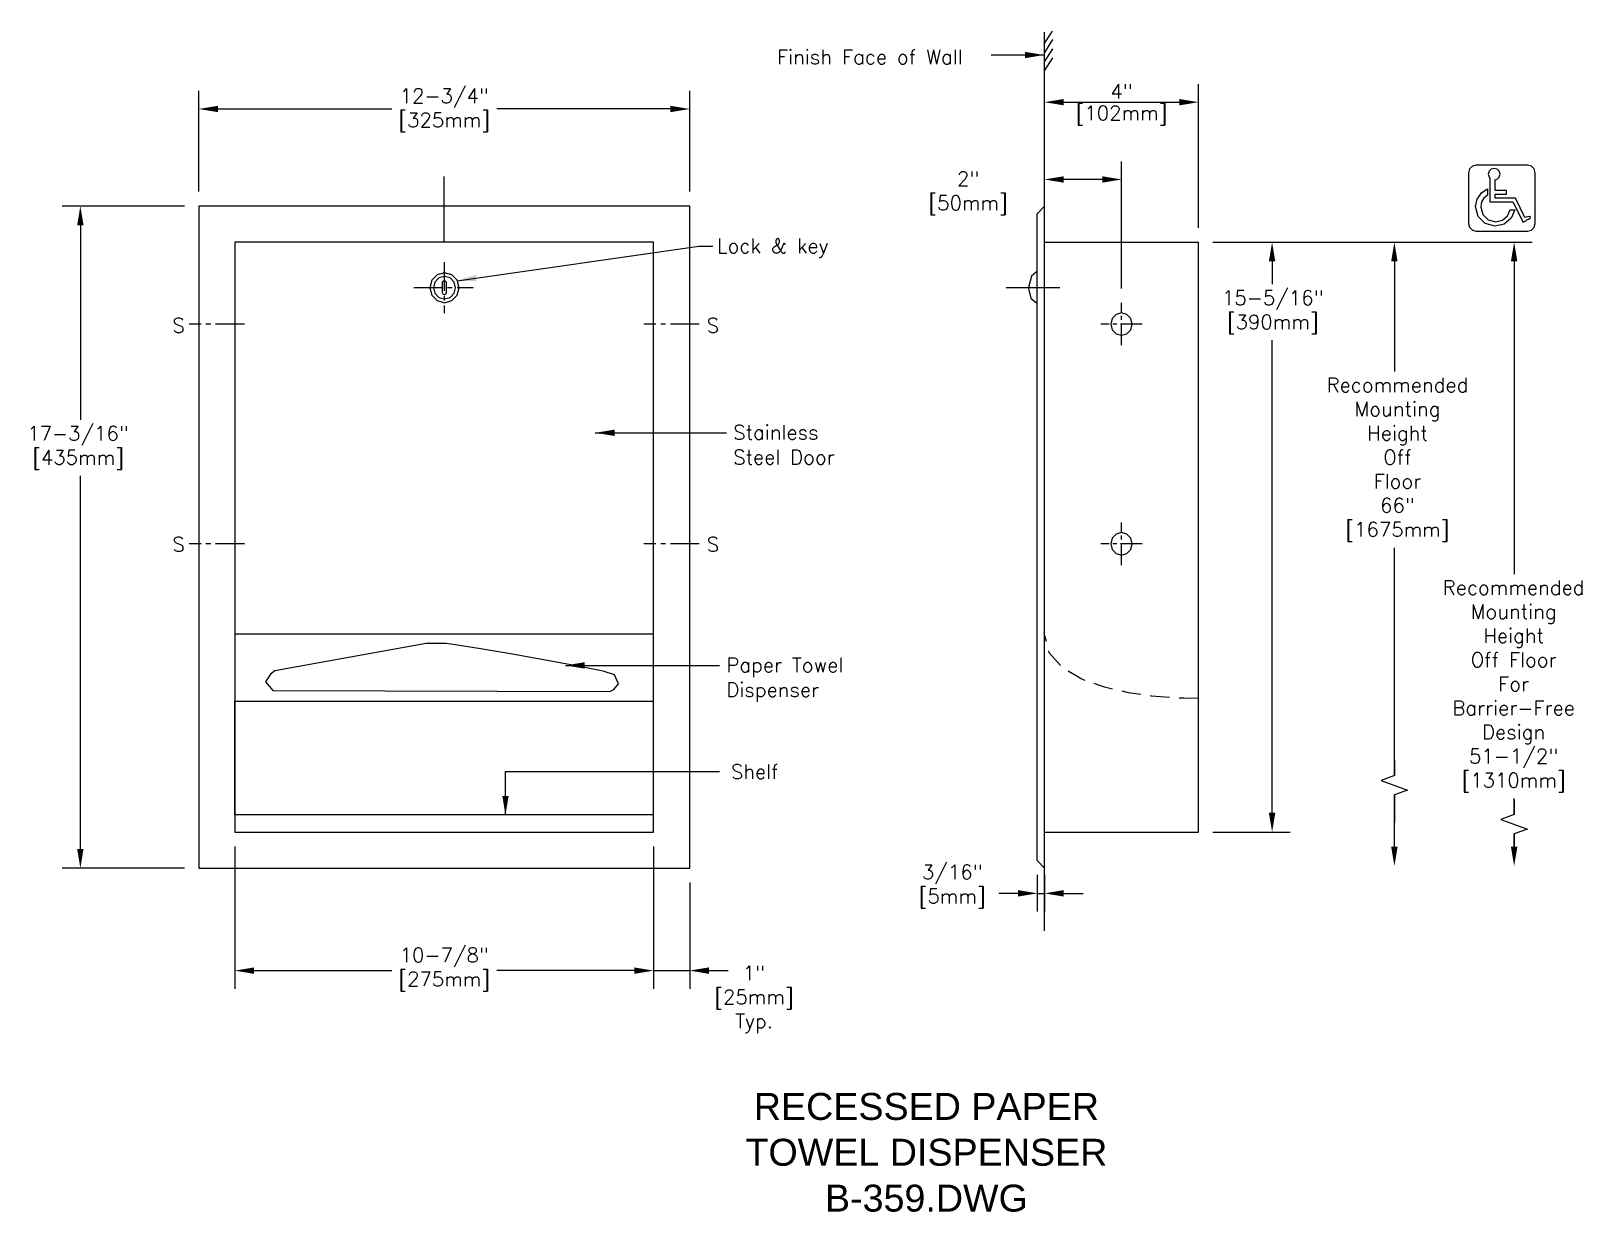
# Model space of a CAD drawing. Extents: x 21.2 to 61.4, y 43.3 to 74.
import ezdxf
from ezdxf.enums import TextEntityAlignment as Align

# ---------------------------------------------------------------- set-up
doc = ezdxf.new("R2010")
doc.units = 0
doc.header["$MEASUREMENT"] = 0
doc.header["$PDMODE"] = 3
doc.header["$PDSIZE"] = 1
doc.linetypes.add('CENTER2', pattern=[1.125, 0.75, -0.125, 0.125, -0.125])
doc.linetypes.add('HIDDEN2', pattern=[0.1875, 0.125, -0.0625])
doc.layers.get('0').update_dxf_attribs({"linetype": 'CONTINUOUS'})
doc.layers.get('DEFPOINTS').update_dxf_attribs({"linetype": 'CONTINUOUS'})
for name, color, linetype in [('DETAIL', 4, 'CONTINUOUS'), ('DIM', 1, 'CONTINUOUS'), ('TEXT', 2, 'CONTINUOUS')]:
    doc.layers.add(name, color=color, linetype=linetype)
doc.styles.add('ARIAL_5', font='ARIAL.TTF', dxfattribs={"height": 5})
doc.styles.add('DIM_S_7', font='simplex.shx', dxfattribs={"height": 0.375})
doc.dimstyles.new('DIM_S_7', dxfattribs={"dimtxt": 0.12, "dimasz": 0.5, "dimexe": 0.46875, "dimexo": 0.375, "dimgap": 0.09375, "dimtad": 1, "dimtih": 1, "dimtoh": 1, "dimdec": 5, "dimrnd": 0.0625, "dimzin": 0, "dimtxsty": 'DIM_S_7', "dimcen": 0.09375, "dimaunit": 1, "dimazin": 3, "dimtfac": 1, "dimtdec": 4, "dimtofl": 0, "dimtmove": 0, "dimatfit": 3, "dimtolj": 1, "dimtzin": 0})

# ---------------------------------------------------------------- blocks, each defined once
blk = doc.blocks.new('*D9')
at = {"color": 0, "linetype": 'BYBLOCK'}
for p, q in [((25.514, 69.802), (25.514, 72.416)), ((38.264, 69.802), (38.264, 72.416)), ((26.014, 71.947), (30.527, 71.947)), ((37.764, 71.947), (33.251, 71.947))]:
    blk.add_line(p, q, dxfattribs=at)
for points in [[(26.014, 72.03), (26.014, 71.864), (25.514, 71.947)], [(37.764, 72.03), (37.764, 71.864), (38.264, 71.947)]]:
    blk.add_solid(points, dxfattribs=at)
at = {"layer": 'DEFPOINTS', "color": 0, "linetype": 'BYBLOCK'}
for p in [(38.264, 71.947), (25.514, 69.427), (38.264, 69.427)]:
    blk.add_point(p, dxfattribs=at)
at = {"color": 0, "linetype": 'BYBLOCK', "insert": (31.889, 71.913), "char_height": 0.375, "attachment_point": 5, "style": 'DIM_S_7'}
blk.add_mtext('\\A1;12-3/4"\\P[325mm]', dxfattribs=at)
blk = doc.blocks.new('*D10')
at = {"color": 0, "linetype": 'BYBLOCK'}
for p, q in [((25.139, 69.427), (21.969, 69.427)), ((22.438, 68.927), (22.438, 63.879)), ((22.438, 52.739), (22.438, 62.423)), ((25.139, 52.239), (21.969, 52.239))]:
    blk.add_line(p, q, dxfattribs=at)
for points in [[(22.355, 68.927), (22.521, 68.927), (22.438, 69.427)], [(22.355, 52.739), (22.521, 52.739), (22.438, 52.239)]]:
    blk.add_solid(points, dxfattribs=at)
at = {"layer": 'DEFPOINTS', "color": 0, "linetype": 'BYBLOCK'}
for p in [(25.514, 69.427), (22.438, 52.239), (25.514, 52.239)]:
    blk.add_point(p, dxfattribs=at)
at = {"color": 0, "linetype": 'BYBLOCK', "insert": (22.378, 63.151), "char_height": 0.375, "attachment_point": 5, "style": 'DIM_S_7'}
blk.add_mtext('\\A1;17-3/16"\\P[435mm]', dxfattribs=at)
blk = doc.blocks.new('*D11')
at = {"color": 0, "linetype": 'BYBLOCK'}
for p, q in [((26.451, 52.802), (26.451, 49.11)), ((37.326, 52.802), (37.326, 49.11)), ((26.951, 49.579), (30.527, 49.579)), ((36.826, 49.579), (33.251, 49.579))]:
    blk.add_line(p, q, dxfattribs=at)
for points in [[(26.951, 49.662), (26.951, 49.495), (26.451, 49.579)], [(36.826, 49.662), (36.826, 49.495), (37.326, 49.579)]]:
    blk.add_solid(points, dxfattribs=at)
at = {"layer": 'DEFPOINTS', "color": 0, "linetype": 'BYBLOCK'}
for p in [(26.451, 53.177), (37.326, 53.177), (37.326, 49.579)]:
    blk.add_point(p, dxfattribs=at)
at = {"color": 0, "linetype": 'BYBLOCK', "insert": (31.889, 49.609), "char_height": 0.375, "attachment_point": 5, "style": 'DIM_S_7'}
blk.add_mtext('\\A1;10-7/8"\\P[275mm]', dxfattribs=at)
blk = doc.blocks.new('*D12')
at = {"color": 0, "linetype": 'BYBLOCK'}
for p, q in [((51.855, 68.49), (53.859, 68.49)), ((53.391, 67.99), (53.391, 67.398)), ((53.391, 53.677), (53.391, 65.942)), ((51.855, 53.177), (53.859, 53.177))]:
    blk.add_line(p, q, dxfattribs=at)
for points in [[(53.307, 67.99), (53.474, 67.99), (53.391, 68.49)], [(53.307, 53.677), (53.474, 53.677), (53.391, 53.177)]]:
    blk.add_solid(points, dxfattribs=at)
at = {"layer": 'DEFPOINTS', "color": 0, "linetype": 'BYBLOCK'}
for p in [(51.48, 68.49), (51.48, 53.177), (53.391, 53.177)]:
    blk.add_point(p, dxfattribs=at)
at = {"color": 0, "linetype": 'BYBLOCK', "insert": (53.408, 66.67), "char_height": 0.375, "attachment_point": 5, "style": 'DIM_S_7'}
blk.add_mtext('\\A1;15-5/16"\\P[390mm]', dxfattribs=at)
blk = doc.blocks.new('*D13')
at = {"color": 0, "linetype": 'BYBLOCK'}
for p, q in [((47.292, 52.065), (47.292, 51.116)), ((47.48, 52.065), (47.48, 51.116)), ((46.792, 51.585), (46.292, 51.585)), ((47.292, 51.585), (47.48, 51.585)), ((47.98, 51.585), (48.48, 51.585))]:
    blk.add_line(p, q, dxfattribs=at)
for points in [[(46.792, 51.669), (46.792, 51.502), (47.292, 51.585)], [(47.98, 51.669), (47.98, 51.502), (47.48, 51.585)]]:
    blk.add_solid(points, dxfattribs=at)
at = {"layer": 'DEFPOINTS', "color": 0, "linetype": 'BYBLOCK'}
for p in [(47.292, 52.44), (47.48, 52.44), (47.48, 51.585)]:
    blk.add_point(p, dxfattribs=at)
at = {"color": 0, "linetype": 'BYBLOCK', "insert": (45.083, 51.763), "char_height": 0.375, "attachment_point": 5, "style": 'DIM_S_7'}
blk.add_mtext('\\A1;3/16"\\P[5mm]', dxfattribs=at)
blk = doc.blocks.new('*D14')
at = {"color": 0, "linetype": 'BYBLOCK'}
for p, q in [((47.48, 68.865), (47.48, 72.593)), ((51.48, 68.865), (51.48, 72.593)), ((47.98, 72.124), (50.98, 72.124))]:
    blk.add_line(p, q, dxfattribs=at)
for points in [[(47.98, 72.207), (47.98, 72.041), (47.48, 72.124)], [(50.98, 72.207), (50.98, 72.041), (51.48, 72.124)]]:
    blk.add_solid(points, dxfattribs=at)
at = {"layer": 'DEFPOINTS', "color": 0, "linetype": 'BYBLOCK'}
for p in [(51.48, 72.124), (47.48, 68.49), (51.48, 68.49)]:
    blk.add_point(p, dxfattribs=at)
at = {"color": 0, "linetype": 'BYBLOCK', "char_height": 0.375, "style": 'DIM_S_7'}
for s, insert, attachment_point in [('\\A1;4"', (49.48, 72.218), 8), ('\\A1;[102mm]', (49.48, 72.03), 2)]:
    blk.add_mtext(s, dxfattribs=dict(at, insert=insert, attachment_point=attachment_point))
blk = doc.blocks.new('*D15')
at = {"color": 0, "linetype": 'BYBLOCK'}
for p, q in [((47.48, 69.802), (47.48, 70.586)), ((49.48, 67.288), (49.48, 70.586)), ((48.98, 70.117), (47.98, 70.117))]:
    blk.add_line(p, q, dxfattribs=at)
for points in [[(47.98, 70.201), (47.98, 70.034), (47.48, 70.117)], [(48.98, 70.201), (48.98, 70.034), (49.48, 70.117)]]:
    blk.add_solid(points, dxfattribs=at)
at = {"layer": 'DEFPOINTS', "color": 0, "linetype": 'BYBLOCK'}
for p in [(47.48, 70.117), (47.48, 69.427), (49.48, 66.913)]:
    blk.add_point(p, dxfattribs=at)
at = {"color": 0, "linetype": 'BYBLOCK', "insert": (45.495, 69.761), "char_height": 0.375, "attachment_point": 5, "style": 'DIM_S_7'}
blk.add_mtext('\\A1;2"\\P[50mm]', dxfattribs=at)
blk = doc.blocks.new('*D18')
at = {"color": 0, "linetype": 'BYBLOCK'}
for p, q in [((37.326, 52.802), (37.326, 49.11)), ((38.264, 51.864), (38.264, 49.11)), ((36.826, 49.579), (36.326, 49.579)), ((37.326, 49.579), (38.264, 49.579)), ((38.764, 49.579), (39.264, 49.579))]:
    blk.add_line(p, q, dxfattribs=at)
for points in [[(36.826, 49.662), (36.826, 49.495), (37.326, 49.579)], [(38.764, 49.662), (38.764, 49.495), (38.264, 49.579)]]:
    blk.add_solid(points, dxfattribs=at)
at = {"layer": 'DEFPOINTS', "color": 0, "linetype": 'BYBLOCK'}
for p in [(37.326, 53.177), (38.264, 52.239), (38.264, 49.579)]:
    blk.add_point(p, dxfattribs=at)
at = {"color": 0, "linetype": 'BYBLOCK', "insert": (39.933, 48.832), "char_height": 0.375, "attachment_point": 5, "style": 'DIM_S_7'}
blk.add_mtext('\\A1;1"\\P[25mm]\\PTyp.', dxfattribs=at)

msp = doc.modelspace()

# ---------------------------------------------------------------- linework, layer by layer
at = {"layer": 'DEFPOINTS', "color": 0, "linetype": 'BYBLOCK'}
msp.add_point((51.479545, 68.489634), dxfattribs=at)
msp.add_point((51.479545, 68.489634), dxfattribs=at)
at = {"layer": 'DETAIL', "linetype": 'CONTINUOUS'}
for p, q in [((47.479545, 50.613781), (47.479545, 73.944713)), ((31.888957, 68.489634), (31.888957, 70.196656)), ((38.263921, 69.427306), (25.513993, 69.427306)), ((25.513993, 69.427306), (25.513993, 52.239461)), ((38.263921, 52.239461), (38.263921, 69.427306)), ((47.479545, 69.427306), (47.292045, 69.226727)), ((59.711849, 69.62907), (59.186678, 69.62907)), ((59.955892, 69.134319), (59.711849, 69.62907)), ((47.292045, 52.44004), (47.292045, 69.226727)), ((59.909502, 69.011123), (59.995231, 69.054568)), ((59.995231, 69.054568), (59.993455, 69.058167)), ((37.326457, 68.489634), (26.451457, 68.489634)), ((26.451457, 68.489634), (26.451457, 53.177134)), ((37.326457, 53.177134), (37.326457, 68.489634)), ((47.479545, 68.489634), (51.479545, 68.489634)), ((51.479545, 53.177134), (51.479545, 68.489634)), ((31.89583, 67.694198), (31.702709, 67.641264)), ((31.89583, 67.694198), (31.702709, 67.641264)), ((32.088918, 67.641264), (31.89583, 67.694198)), ((32.088918, 67.641264), (31.89583, 67.694198)), ((31.565438, 67.502201), (31.513197, 67.306593)), ((31.565438, 67.502201), (31.513197, 67.306593)), ((31.513197, 67.306593), (31.565438, 67.110871)), ((31.513197, 67.306593), (31.565438, 67.110871)), ((31.702709, 67.641264), (31.565438, 67.502201)), ((31.702709, 67.641264), (31.565438, 67.502201)), ((31.647606, 67.455243), (31.608448, 67.30846)), ((31.647606, 67.455243), (31.608448, 67.30846)), ((31.608448, 67.30846), (31.647606, 67.161709)), ((31.608448, 67.30846), (31.647606, 67.161709)), ((31.750528, 67.559596), (31.647606, 67.455243)), ((31.750528, 67.559596), (31.647606, 67.455243)), ((31.895369, 67.599309), (31.750528, 67.559596)), ((31.895369, 67.599309), (31.750528, 67.559596)), ((31.844949, 67.45977), (31.837379, 67.431388)), ((31.844949, 67.45977), (31.837379, 67.431388)), ((31.837379, 67.431388), (31.837379, 67.185507)), ((31.837379, 67.431388), (31.837379, 67.185507)), ((31.864804, 67.479934), (31.844949, 67.45977)), ((31.864804, 67.479934), (31.844949, 67.45977)), ((31.892725, 67.487596), (31.864804, 67.479934)), ((31.892725, 67.487596), (31.864804, 67.479934)), ((31.920738, 67.479934), (31.892725, 67.487596)), ((31.920738, 67.479934), (31.892725, 67.487596)), ((32.040243, 67.559596), (31.895369, 67.599309)), ((32.040243, 67.559596), (31.895369, 67.599309)), ((31.940628, 67.45977), (31.920738, 67.479934)), ((31.940628, 67.45977), (31.920738, 67.479934)), ((31.948198, 67.431388), (31.940628, 67.45977)), ((31.948198, 67.431388), (31.940628, 67.45977)), ((31.948198, 67.185507), (31.948198, 67.431388)), ((31.948198, 67.185507), (31.948198, 67.431388)), ((32.143224, 67.455243), (32.040243, 67.559596)), ((32.143224, 67.455243), (32.040243, 67.559596)), ((32.226231, 67.502201), (32.088918, 67.641264)), ((32.226231, 67.502201), (32.088918, 67.641264)), ((32.182424, 67.30846), (32.143224, 67.455243)), ((32.182424, 67.30846), (32.143224, 67.455243)), ((32.143224, 67.161709), (32.182424, 67.30846)), ((32.143224, 67.161709), (32.182424, 67.30846)), ((32.278498, 67.306593), (32.226231, 67.502201)), ((32.278498, 67.306593), (32.226231, 67.502201)), ((32.226231, 67.110871), (32.278498, 67.306593)), ((32.226231, 67.110871), (32.278498, 67.306593)), ((46.481579, 67.311006), (47.876848, 67.311006)), ((31.565438, 67.110871), (31.702709, 66.971726)), ((31.565438, 67.110871), (31.702709, 66.971726)), ((31.647606, 67.161709), (31.750528, 67.057405)), ((31.647606, 67.161709), (31.750528, 67.057405)), ((31.702709, 66.971726), (31.89583, 66.918767)), ((31.702709, 66.971726), (31.89583, 66.918767)), ((31.750528, 67.057405), (31.895369, 67.017717)), ((31.750528, 67.057405), (31.895369, 67.017717)), ((31.837379, 67.185507), (31.844949, 67.157174)), ((31.837379, 67.185507), (31.844949, 67.157174)), ((31.844949, 67.157174), (31.864804, 67.137068)), ((31.844949, 67.157174), (31.864804, 67.137068)), ((31.864804, 67.137068), (31.892725, 67.129422)), ((31.864804, 67.137068), (31.892725, 67.129422)), ((31.892725, 67.129422), (31.920738, 67.137068)), ((31.892725, 67.129422), (31.920738, 67.137068)), ((31.895369, 67.017717), (32.040243, 67.057405)), ((31.895369, 67.017717), (32.040243, 67.057405)), ((31.89583, 66.918767), (32.088918, 66.971726)), ((31.89583, 66.918767), (32.088918, 66.971726)), ((31.920738, 67.137068), (31.940628, 67.157174)), ((31.920738, 67.137068), (31.940628, 67.157174)), ((31.940628, 67.157174), (31.948198, 67.185507)), ((31.940628, 67.157174), (31.948198, 67.185507)), ((32.040243, 67.057405), (32.143224, 67.161709)), ((32.040243, 67.057405), (32.143224, 67.161709)), ((32.088918, 66.971726), (32.226231, 67.110871)), ((32.088918, 66.971726), (32.226231, 67.110871)), ((37.326457, 58.313565), (26.451457, 58.313565)), ((31.42056, 58.072449), (27.490143, 57.362027)), ((31.941011, 58.075224), (31.42056, 58.072449)), ((32.174297, 58.037656), (31.941011, 58.075224)), ((32.778099, 57.93887), (32.174297, 58.037656)), ((33.608297, 57.799716), (32.778099, 57.93887)), ((34.520789, 57.641054), (33.608297, 57.799716)), ((35.37148, 57.483735), (34.520789, 57.641054)), ((27.375472, 57.275602), (27.249379, 57.074796)), ((27.490143, 57.362027), (27.375472, 57.275602)), ((36.016244, 57.348626), (35.37148, 57.483735)), ((36.311003, 57.256577), (36.016244, 57.348626)), ((36.419389, 57.020766), (36.311003, 57.256577)), ((27.249379, 57.074796), (27.438766, 56.847311)), ((27.438766, 56.847311), (36.193874, 56.821597)), ((36.193874, 56.821597), (36.293615, 56.872853)), ((36.293615, 56.872853), (36.419389, 57.020766)), ((26.451457, 53.620974), (26.451457, 56.573612)), ((26.451457, 56.573612), (37.326457, 56.573612)), ((37.326457, 53.620252), (26.451457, 53.620974)), ((26.451457, 53.177134), (37.326457, 53.177134)), ((47.479545, 53.177134), (51.479545, 53.177134)), ((47.479545, 52.239461), (47.292045, 52.44004)), ((25.513993, 52.239461), (38.263921, 52.239461))]:
    msp.add_line(p, q, dxfattribs=at)
at = {"layer": 'DETAIL', "linetype": 'CENTER2'}
for p, q in [((31.888957, 67.973921), (31.888957, 66.642875)), ((31.097582, 67.311006), (32.643432, 67.311006)), ((26.701457, 66.362701), (25.263993, 66.362701)), ((38.513921, 66.362701), (37.076457, 66.362701)), ((26.701457, 60.658762), (25.263993, 60.658762)), ((38.513921, 60.658762), (37.076457, 60.658762))]:
    msp.add_line(p, q, dxfattribs=at)
at = {"layer": 'DETAIL', "linetype": 'CENTER2', "ltscale": 0.75}
for p, q in [((49.479545, 65.81216), (49.479545, 66.913108)), ((50.017762, 66.362701), (48.941158, 66.362701)), ((49.479545, 60.108375), (49.479545, 61.209288)), ((50.017795, 60.658762), (48.941191, 60.658762))]:
    msp.add_line(p, q, dxfattribs=at)
at = {"layer": 'DETAIL', "linetype": 'CONTINUOUS'}
for points in [[(47.473651, 73.634636), (47.683052, 73.970797)], [(47.489606, 73.417146), (47.699, 73.753275)], [(47.483253, 73.173361), (47.692655, 73.509391)], [(47.483253, 72.936052), (47.692655, 73.27218)], [(59.186678, 70.108891), (59.234814, 70.121855), (59.289729, 70.176557), (59.310629, 70.253526), (59.289729, 70.33043), (59.234814, 70.385082), (59.157575, 70.405884), (59.080311, 70.385082), (59.025421, 70.33043), (59.004545, 70.253526), (59.025421, 70.176557), (59.049341, 70.152718)], [(59.049341, 70.152718), (59.049341, 69.533248)], [(59.186678, 69.827477), (59.186678, 70.108891)], [(59.186678, 69.731655), (59.475267, 69.731655), (59.475267, 69.827477), (59.186678, 69.827477)], [(59.186678, 69.62907), (59.186678, 69.731655)], [(59.049341, 69.533248), (59.186678, 69.533248)], [(59.186678, 69.533248), (59.64283, 69.533248)], [(59.64283, 69.533248), (59.909502, 69.011123)], [(59.993455, 69.058167), (60.054214, 69.083622), (60.093141, 69.111677), (60.102203, 69.137104), (60.076989, 69.15193), (60.02408, 69.150833), (59.955892, 69.134319)], [(47.292045, 67.724545), (47.261657, 67.710759), (47.139482, 67.607798), (47.062088, 67.311006)], [(47.292045, 66.897466), (47.261657, 66.911252), (47.139482, 67.014213), (47.062088, 67.311006)], [(49.479545, 66.653419), (49.338214, 66.613707), (49.237741, 66.509395), (49.199502, 66.362701)], [(49.759432, 66.362701), (49.721226, 66.509395), (49.620827, 66.613707), (49.479545, 66.653419)], [(49.199502, 66.362701), (49.237741, 66.215918), (49.338214, 66.111573), (49.479545, 66.071852)], [(49.479545, 66.071852), (49.620827, 66.111573), (49.721226, 66.215918), (49.759432, 66.362701)], [(49.479545, 60.949603), (49.338238, 60.90989), (49.237774, 60.805545), (49.199535, 60.658762)], [(49.759465, 60.658762), (49.721259, 60.805545), (49.620852, 60.90989), (49.479545, 60.949603)], [(49.199535, 60.658762), (49.237774, 60.512011), (49.338238, 60.407724), (49.479545, 60.368044)], [(49.479545, 60.368044), (49.620852, 60.407724), (49.721259, 60.512011), (49.759465, 60.658762)]]:
    msp.add_lwpolyline(points, dxfattribs=at)
for points in [[(60.023081, 68.776548), (60.125387, 68.804111), (60.198042, 68.876529), (60.22568, 68.978377), (60.22568, 70.290275), (60.198042, 70.392156), (60.125387, 70.464532), (60.023081, 70.492063), (58.69481, 70.492063), (58.592561, 70.464532), (58.519873, 70.392156), (58.492211, 70.290275), (58.492211, 68.978377), (58.519873, 68.876529), (58.592561, 68.804111), (58.69481, 68.776548)], [(59.691848, 69.327554), (59.599407, 69.109483), (59.421425, 68.95796), (59.186227, 68.901187), (58.927568, 68.970903), (58.743667, 69.154067), (58.673664, 69.411711), (58.72045, 69.60939), (58.837075, 69.776304), (58.987943, 69.876948), (58.989425, 69.710616), (58.887372, 69.636209), (58.831393, 69.534541), (58.814316, 69.401011), (58.866808, 69.207819), (59.004733, 69.070458), (59.198761, 69.018179), (59.375089, 69.058973), (59.508562, 69.169302), (59.57795, 69.331066)]]:
    msp.add_lwpolyline(points, close=True, dxfattribs=at)
at = {"layer": 'DETAIL', "linetype": 'HIDDEN2', "ltscale": 4, "flags": 128}
msp.add_lwpolyline([(51.479545, 56.641133), (51.099708, 56.647727), (50.754731, 56.663748), (50.25529, 56.707505), (49.663163, 56.792931), (49.040148, 56.933992), (48.448021, 57.144638), (47.948572, 57.438811), (47.603594, 57.830459), (47.47487, 58.333543)], dxfattribs=at)
at = {"layer": 'DIM', "linetype": 'CONTINUOUS'}
for p, q in [((51.854545, 68.489634), (60.145763, 68.489634)), ((51.854545, 68.489634), (57.035544, 68.489634)), ((56.566794, 67.989634), (56.566794, 65.135126)), ((59.677013, 67.989634), (59.677013, 59.875193)), ((56.566794, 54.642315), (56.566794, 60.554769)), ((56.566794, 52.793471), (56.566794, 54.142315)), ((59.677013, 53.627718), (59.677013, 54.044836)), ((59.677013, 52.793471), (59.677013, 53.127718))]:
    msp.add_line(p, q, dxfattribs=at)
for points in [[(56.566794, 55.039121), (56.566794, 54.642315), (56.22336, 54.517315), (56.910229, 54.267315), (56.566794, 54.142315), (56.566794, 53.428949)], [(59.677013, 54.024524), (59.677013, 53.627718), (59.333578, 53.502718), (60.020447, 53.252718), (59.677013, 53.127718), (59.677013, 52.414352)]]:
    msp.add_lwpolyline(points, dxfattribs=at)
for points in [[(56.483461, 67.989634), (56.650128, 67.989634), (56.566794, 68.489634)], [(59.593679, 67.989634), (59.760346, 67.989634), (59.677013, 68.489634)], [(56.483461, 52.793471), (56.650128, 52.793471), (56.566794, 52.293471)], [(59.593679, 52.793471), (59.760346, 52.793471), (59.677013, 52.293471)]]:
    msp.add_solid(points, dxfattribs=at)

# ---------------------------------------------------------------- texts
at = {"layer": 'DIM', "linetype": 'CONTINUOUS', "style": 'DIM_S_7'}
for s, p in [('Finish Face of Wall', (40.531109, 73.109161)), ('Lock & key', (38.976, 68.206548)), ('S', (24.830581, 66.140322)), ('S', (38.70694, 66.140321)), ('Stainless', (39.394683, 63.363723)), ('Steel Door', (39.394683, 62.720866)), ('S', (24.830581, 60.460465)), ('S', (38.70694, 60.460465)), ('Paper Towel', (39.215247, 57.325139)), ('Dispenser', (39.215247, 56.682282)), ('Shelf', (39.334871, 54.555494))]:
    msp.add_text(s, height=0.375, dxfattribs=at).set_placement(p)
at = {"layer": 'DIM', "linetype": 'CONTINUOUS', "char_height": 0.375, "attachment_point": 5, "style": 'DIM_S_7'}
for s, insert in [('\\A1;Recommended\\PMounting\\PHeight\\POff\\PFloor\\P66"\\P[1675mm]', (56.646004, 62.844947)), ('\\A1;Recommended\\PMounting\\PHeight\\POff Floor\\PFor\\PBarrier-Free\\PDesign\\P51-1/2"\\P[1310mm]', (59.66324, 56.960014))]:
    msp.add_mtext(s, dxfattribs=dict(at, insert=insert))
at = {"layer": 'TEXT', "linetype": 'CONTINUOUS', "style": 'ARIAL_5'}
for s, p in [('RECESSED PAPER', (44.412249, 46.054043)), ('TOWEL DISPENSER', (44.412249, 44.863952)), ('B-359.DWG', (44.412249, 43.673861))]:
    msp.add_text(s, height=0.7, dxfattribs=at).set_placement(p, align=Align.MIDDLE)

# ---------------------------------------------------------------- dimensions: what is measured, and where the dimension line sits
at = {"layer": 'DIM', "linetype": 'CONTINUOUS'}
for base, p1, p2, text, picture, middle in [((38.263921, 71.947018), (25.513993, 69.427306), (38.263921, 69.427306), '12-3/4"\\P[325mm]', '*D9', (31.888957, 71.913402)), ((47.479545, 70.117408), (49.479545, 66.913108), (47.479545, 69.427306), '2"\\P[50mm]', '*D15', (45.495496, 69.761035)), ((37.326457, 49.578567), (26.451457, 53.177134), (37.326457, 53.177134), '10-7/8"\\P[275mm]', '*D11', (31.888957, 49.60895)), ((38.263921, 49.578567), (37.326457, 53.177134), (38.263921, 52.239461), '1"\\P[25mm]\\PTyp.', '*D18', (39.933084, 48.831706)), ((47.479545, 51.585235), (47.292045, 52.44004), (47.479545, 52.44004), '3/16"\\P[5mm]', '*D13', (45.082911, 51.762733))]:
    dim = msp.add_linear_dim(base=base, p1=p1, p2=p2, text=text, dimstyle='DIM_S_7', override={"dimpost": '\\X'}, dxfattribs=at)
    dim.commit()
    dim.dimension.update_dxf_attribs({"geometry": picture, "text_midpoint": middle, "dimtype": 160})
dim = msp.add_linear_dim(base=(51.479545, 72.124077), p1=(47.479545, 68.489634), p2=(51.479545, 68.489634), dimstyle='DIM_S_7', override={"dimpost": '\\X'}, dxfattribs=at)
dim.commit()
dim.dimension.update_dxf_attribs({"geometry": '*D14', "text_midpoint": (49.479545, 72.124077)})
for base, p1, p2, text, picture, middle in [((22.438106, 52.239461), (25.513993, 69.427306), (25.513993, 52.239461), '17-3/16"\\P[435mm]', '*D10', (22.378294, 63.150923)), ((53.39055, 53.177134), (51.479545, 68.489634), (51.479545, 53.177134), '15-5/16"\\P[390mm]', '*D12', (53.407996, 66.670154))]:
    dim = msp.add_linear_dim(base=base, p1=p1, p2=p2, angle=90, text=text, dimstyle='DIM_S_7', override={"dimpost": '\\X'}, dxfattribs=at)
    dim.commit()
    dim.dimension.update_dxf_attribs({"geometry": picture, "text_midpoint": middle, "dimtype": 160})

# ---------------------------------------------------------------- leaders
for points in [[(47.469289, 73.348313), (46.093615, 73.348313)], [(32.223354, 67.486967), (38.503603, 68.383787), (38.862474, 68.383787)], [(35.812068, 63.540962), (39.221346, 63.540962)], [(35.034513, 57.502378), (39.04191, 57.502378)], [(33.479404, 53.61616), (33.479404, 54.752131), (39.04191, 54.752131)]]:
    msp.add_leader(points, dimstyle='DIM_S_7', dxfattribs=at)

doc.saveas('drawing.dxf')
